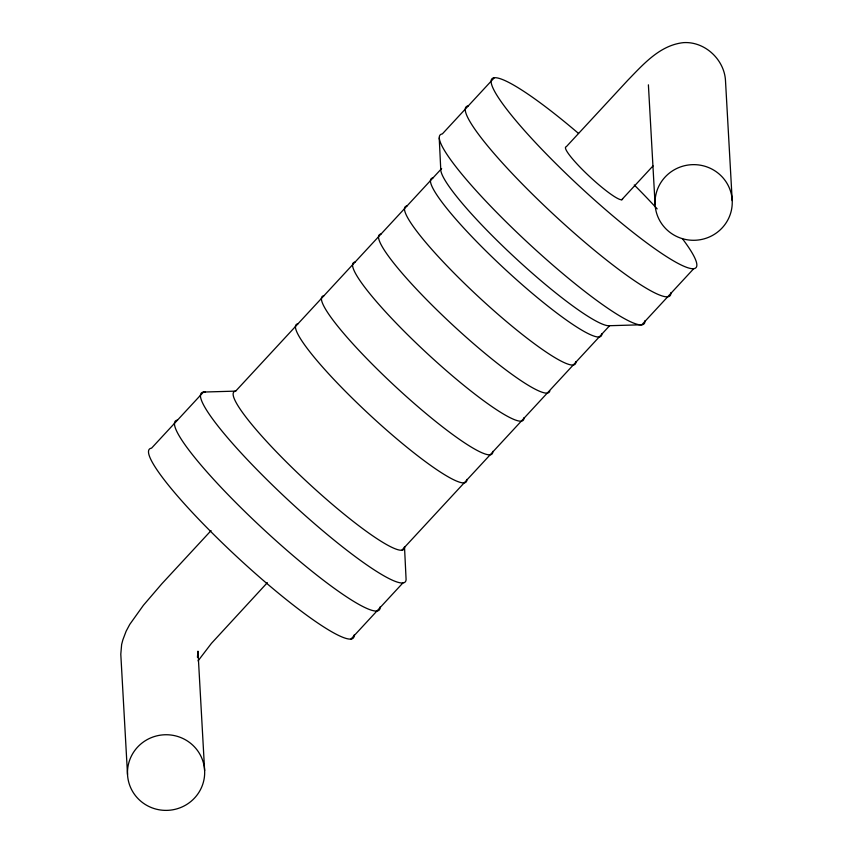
<?xml version="1.0" encoding="UTF-8"?>
<svg xmlns="http://www.w3.org/2000/svg" width="853" height="853" viewBox="0 0 853 853"><rect width="100%" height="100%" fill="white"/><g stroke="black" fill="none" stroke-linecap="round" stroke-linejoin="round"><path stroke-width="1.28" d="M197.427 657.236L197.96 651.148L204.635 770.675A38.609 37.831 -3.2 0 1 148.401 806.234A38.609 37.831 -3.2 0 1 145.202 740.788A38.609 37.831 -3.2 0 1 204.635 770.675M198.077 660.84L211.427 643.375L267.362 582.652M494.25 77.826L442.334 133.932A138.986 19.459 42.8 0 0 530.182 244.854A138.986 19.459 42.8 0 0 644.921 320.728M354.134 634.952A138.986 19.459 42.8 0 1 239.394 559.078A138.986 19.459 42.8 0 1 151.546 448.166L203.472 392.049L235.673 391.122L441.641 168.542M211.064 530.609L161.867 583.761L143.432 605.267L129.773 624.385L126.137 631.188L122.864 639.835L121.638 644.473L120.795 654.219L127.523 774.46M621.698 199.751L653.014 165.908M401.912 550.153L609.618 325.707L641.819 324.769L693.745 268.663M351.031 639.004L402.957 582.887M732.205 200.572A38.609 37.831 -3.2 0 0 672.772 170.685A38.609 37.831 -3.2 0 0 675.96 236.132A38.609 37.831 -3.2 0 0 732.205 200.572L725.476 80.331C724.186 59.326 704.589 41.157 683.349 42.65C659.891 45.22 643.461 64.188 628 80.043L566.285 146.737A38.609 5.406 42.8 0 0 590.692 177.552A38.609 5.406 42.8 0 0 622.562 198.621M648.397 84.831L655.083 204.357M439.22 137.983L440.788 170.046A115.816 16.218 42.8 0 0 516.587 259.109A115.816 16.218 42.8 0 0 609.618 325.707M601.813 333.555A115.816 16.218 42.8 0 1 506.202 270.326A115.816 16.218 42.8 0 1 432.993 177.893M549.79 391.005A115.816 16.218 42.8 0 1 451.504 323.873A115.816 16.218 42.8 0 1 381.067 234.01M575.85 361.608A115.816 16.218 42.8 0 1 480.239 298.379A115.816 16.218 42.8 0 1 407.03 205.946M523.923 417.725A115.816 16.218 42.8 0 1 428.313 354.496A115.816 16.218 42.8 0 1 355.104 262.063M492.767 451.386A115.816 16.218 42.8 0 1 397.157 388.158A115.816 16.218 42.8 0 1 323.948 295.724M670.885 292.675A138.986 19.459 42.8 0 1 556.145 216.801A138.986 19.459 42.8 0 1 468.286 105.879M682.293 238.541A138.986 19.459 42.8 0 1 634.941 233.882A138.986 19.459 42.8 0 1 495.145 92.305A138.986 19.459 42.8 0 1 578.547 133.463M634.248 184.962A138.986 19.459 42.8 0 1 657.173 208.868M205.317 392.049A138.986 19.459 42.8 0 0 288.005 499.89A138.986 19.459 42.8 0 0 406.06 578.846L404.503 546.784A115.816 16.218 42.8 0 1 308.882 483.555A115.816 16.218 42.8 0 1 235.673 391.122M466.804 479.439A115.816 16.218 42.8 0 1 371.194 416.221A115.816 16.218 42.8 0 1 297.985 323.788M380.097 606.899A138.986 19.459 42.8 0 1 265.358 531.024A138.986 19.459 42.8 0 1 177.509 420.102"/></g></svg>
